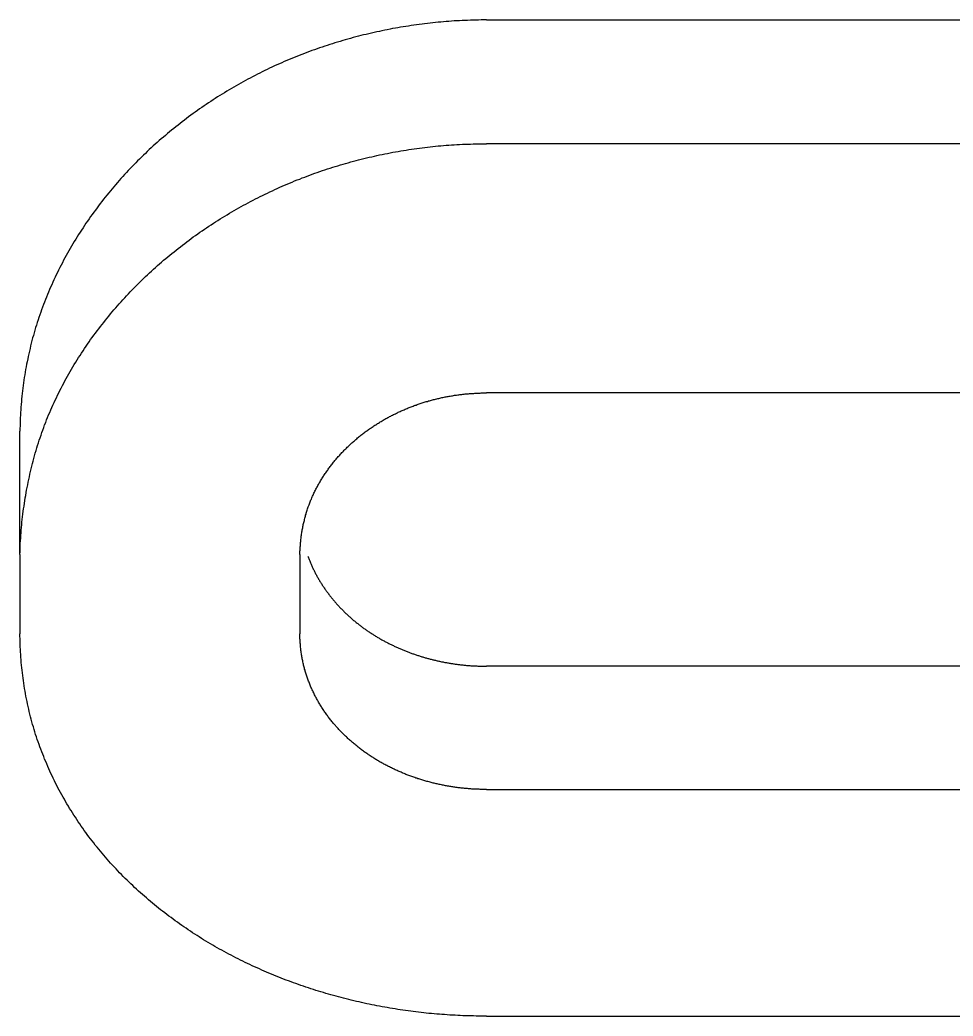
# Model space of a CAD drawing. Extents: x -4 to 102, y -14 to 59.
# Drawn here: x 47.768 to 48.768, y 50.257 to 51.324 of the extents above; entities that cross this region are included whole.
import ezdxf

# ---------------------------------------------------------------- set-up
doc = ezdxf.new("R2010")
doc.units = 0
doc.layers.get('0').update_dxf_attribs({"linetype": 'CONTINUOUS'})

msp = doc.modelspace()

# ---------------------------------------------------------------- linework, layer by layer
at = {"color": 7, "linetype": 'CONTINUOUS'}
for p, q in [((48.2678, 51.3241), (49.2678, 51.3241)), ((49.2678, 51.1915), (48.2678, 51.1915)), ((49.2678, 50.9245), (48.2678, 50.9245)), ((47.7678, 50.7516), (47.7678, 50.8835)), ((47.7678, 50.7516), (47.7678, 50.6666)), ((48.0678, 50.7516), (48.0678, 50.6666)), ((49.2678, 50.6318), (48.2678, 50.6318)), ((48.2678, 50.4997), (49.2678, 50.4997)), ((48.2678, 50.257), (49.2678, 50.257))]:
    msp.add_line(p, q, dxfattribs=at)
at = {"color": 7}
for points in [[(48.2678, 51.3241, 0), (48.2649, 51.3241, 0), (48.262, 51.3241, 0), (48.2591, 51.324, 0), (48.2563, 51.324, 0), (48.2534, 51.3239, 0), (48.2505, 51.3238, 0), (48.2476, 51.3237, 0), (48.2447, 51.3236, 0), (48.2418, 51.3234, 0), (48.239, 51.3233, 0), (48.2361, 51.3231, 0), (48.2332, 51.323, 0), (48.2303, 51.3228, 0), (48.2274, 51.3225, 0), (48.2246, 51.3223, 0), (48.2217, 51.3221, 0), (48.2188, 51.3218, 0), (48.2159, 51.3216, 0), (48.213, 51.3213, 0), (48.2102, 51.321, 0), (48.2073, 51.3207, 0), (48.2044, 51.3203, 0), (48.2015, 51.32, 0), (48.1987, 51.3197, 0), (48.1958, 51.3193, 0), (48.1929, 51.3189, 0), (48.1901, 51.3185, 0), (48.1872, 51.3181, 0), (48.1843, 51.3176, 0), (48.1815, 51.3172, 0), (48.1786, 51.3167, 0), (48.1758, 51.3163, 0), (48.1729, 51.3158, 0), (48.1701, 51.3153, 0), (48.1672, 51.3148, 0), (48.1644, 51.3142, 0), (48.1615, 51.3137, 0), (48.1587, 51.3131, 0), (48.1558, 51.3125, 0), (48.153, 51.3119, 0), (48.1502, 51.3113, 0), (48.1474, 51.3107, 0), (48.1445, 51.3101, 0), (48.1417, 51.3094, 0), (48.1389, 51.3087, 0), (48.1361, 51.3081, 0), (48.1333, 51.3074, 0), (48.1305, 51.3067, 0), (48.1277, 51.3059, 0), (48.1249, 51.3052, 0), (48.1221, 51.3044, 0), (48.1193, 51.3037, 0), (48.1165, 51.3029, 0), (48.1137, 51.3021, 0), (48.1109, 51.3012, 0), (48.1082, 51.3004, 0), (48.1054, 51.2996, 0), (48.1026, 51.2987, 0), (48.0999, 51.2978, 0), (48.0971, 51.2969, 0), (48.0944, 51.296, 0), (48.0916, 51.2951, 0), (48.0889, 51.2942, 0), (48.0862, 51.2932, 0), (48.0834, 51.2922, 0), (48.0807, 51.2913, 0), (48.078, 51.2903, 0), (48.0753, 51.2892, 0), (48.0726, 51.2882, 0), (48.0699, 51.2872, 0), (48.0672, 51.2861, 0), (48.0645, 51.285, 0), (48.0618, 51.284, 0), (48.0591, 51.2829, 0), (48.0565, 51.2817, 0), (48.0538, 51.2806, 0), (48.0511, 51.2795, 0), (48.0485, 51.2783, 0), (48.0458, 51.2771, 0), (48.0432, 51.276, 0), (48.0406, 51.2748, 0), (48.0379, 51.2735, 0), (48.0353, 51.2723, 0), (48.0327, 51.2711, 0), (48.0301, 51.2698, 0), (48.0275, 51.2685, 0), (48.0249, 51.2672, 0), (48.0223, 51.2659, 0), (48.0198, 51.2646, 0), (48.0172, 51.2633, 0), (48.0146, 51.2619, 0), (48.0121, 51.2606, 0), (48.0095, 51.2592, 0), (48.007, 51.2578, 0), (48.0045, 51.2564, 0), (48.002, 51.255, 0), (47.9994, 51.2536, 0), (47.9969, 51.2521, 0), (47.9944, 51.2507, 0), (47.9919, 51.2492, 0), (47.9895, 51.2477, 0), (47.987, 51.2462, 0), (47.9845, 51.2447, 0), (47.9821, 51.2432, 0), (47.9796, 51.2416, 0), (47.9772, 51.2401, 0), (47.9748, 51.2385, 0), (47.9723, 51.2369, 0), (47.9699, 51.2353, 0), (47.9675, 51.2337, 0), (47.9651, 51.2321, 0), (47.9627, 51.2304, 0), (47.9604, 51.2288, 0), (47.958, 51.2271, 0), (47.9556, 51.2254, 0), (47.9533, 51.2238, 0), (47.951, 51.222, 0), (47.9486, 51.2203, 0), (47.9463, 51.2186, 0), (47.944, 51.2169, 0), (47.9417, 51.2151, 0), (47.9394, 51.2133, 0), (47.9372, 51.2115, 0), (47.9349, 51.2097, 0), (47.9326, 51.2079, 0), (47.9304, 51.2061, 0), (47.9282, 51.2043, 0), (47.9259, 51.2024, 0), (47.9237, 51.2005, 0), (47.9215, 51.1987, 0), (47.9193, 51.1968, 0), (47.9171, 51.1949, 0), (47.915, 51.193, 0), (47.9128, 51.191, 0), (47.9107, 51.1891, 0), (47.9085, 51.1871, 0), (47.9064, 51.1852, 0), (47.9043, 51.1832, 0), (47.9022, 51.1812, 0), (47.9001, 51.1792, 0), (47.898, 51.1772, 0), (47.896, 51.1751, 0), (47.8939, 51.1731, 0), (47.8919, 51.171, 0), (47.8899, 51.169, 0), (47.8879, 51.1669, 0), (47.8859, 51.1648, 0), (47.8839, 51.1627, 0), (47.8819, 51.1606, 0), (47.8799, 51.1585, 0), (47.878, 51.1563, 0), (47.8761, 51.1542, 0), (47.8741, 51.152, 0), (47.8722, 51.1498, 0), (47.8703, 51.1476, 0), (47.8684, 51.1454, 0), (47.8666, 51.1432, 0), (47.8647, 51.141, 0), (47.8629, 51.1388, 0), (47.8611, 51.1365, 0), (47.8592, 51.1343, 0), (47.8574, 51.132, 0), (47.8557, 51.1297, 0), (47.8539, 51.1274, 0), (47.8521, 51.1251, 0), (47.8504, 51.1228, 0), (47.8487, 51.1205, 0), (47.847, 51.1181, 0), (47.8453, 51.1158, 0), (47.8436, 51.1134, 0), (47.8419, 51.111, 0), (47.8403, 51.1087, 0), (47.8386, 51.1063, 0), (47.837, 51.1039, 0), (47.8354, 51.1014, 0), (47.8338, 51.099, 0), (47.8322, 51.0966, 0), (47.8307, 51.0941, 0), (47.8291, 51.0917, 0), (47.8276, 51.0892, 0), (47.8261, 51.0867, 0), (47.8246, 51.0842, 0), (47.8231, 51.0817, 0), (47.8217, 51.0792, 0), (47.8202, 51.0767, 0), (47.8188, 51.0742, 0), (47.8174, 51.0717, 0), (47.816, 51.0691, 0), (47.8146, 51.0666, 0), (47.8133, 51.064, 0), (47.8119, 51.0614, 0), (47.8106, 51.0588, 0), (47.8093, 51.0562, 0), (47.808, 51.0536, 0), (47.8068, 51.051, 0), (47.8055, 51.0484, 0), (47.8043, 51.0458, 0), (47.8031, 51.0432, 0), (47.8019, 51.0405, 0), (47.8007, 51.0379, 0), (47.7996, 51.0352, 0), (47.7984, 51.0325, 0), (47.7973, 51.0299, 0), (47.7962, 51.0272, 0), (47.7951, 51.0245, 0), (47.7941, 51.0218, 0), (47.793, 51.0191, 0), (47.792, 51.0164, 0), (47.791, 51.0137, 0), (47.7901, 51.011, 0), (47.7891, 51.0082, 0), (47.7882, 51.0055, 0), (47.7872, 51.0027, 0), (47.7864, 51, 0), (47.7855, 50.9972, 0), (47.7846, 50.9945, 0), (47.7838, 50.9917, 0), (47.783, 50.9889, 0), (47.7822, 50.9862, 0), (47.7814, 50.9834, 0), (47.7807, 50.9806, 0), (47.78, 50.9778, 0), (47.7792, 50.975, 0), (47.7786, 50.9722, 0), (47.7779, 50.9694, 0), (47.7773, 50.9665, 0), (47.7767, 50.9637, 0), (47.7761, 50.9609, 0), (47.7755, 50.958, 0), (47.7749, 50.9552, 0), (47.7744, 50.9524, 0), (47.7739, 50.9495, 0), (47.7734, 50.9467, 0), (47.7729, 50.9438, 0), (47.7725, 50.941, 0), (47.7721, 50.9381, 0), (47.7716, 50.9353, 0), (47.7713, 50.9324, 0), (47.7709, 50.9295, 0), (47.7705, 50.9267, 0), (47.7702, 50.9238, 0), (47.7699, 50.9209, 0), (47.7696, 50.918, 0), (47.7694, 50.9152, 0), (47.7691, 50.9123, 0), (47.7689, 50.9094, 0), (47.7687, 50.9065, 0), (47.7685, 50.9036, 0), (47.7684, 50.9008, 0), (47.7682, 50.8979, 0), (47.7681, 50.895, 0), (47.768, 50.8921, 0), (47.7679, 50.8892, 0), (47.7678, 50.8864, 0), (47.7678, 50.8835, 0)], [(47.7678, 50.7516, 0), (47.7679, 50.7545, 0), (47.768, 50.7574, 0), (47.7681, 50.7602, 0), (47.7682, 50.7631, 0), (47.7684, 50.766, 0), (47.7686, 50.7689, 0), (47.7688, 50.7718, 0), (47.769, 50.7746, 0), (47.7692, 50.7775, 0), (47.7695, 50.7804, 0), (47.7697, 50.7833, 0), (47.77, 50.7862, 0), (47.7703, 50.789, 0), (47.7707, 50.7919, 0), (47.771, 50.7948, 0), (47.7714, 50.7977, 0), (47.7718, 50.8005, 0), (47.7722, 50.8034, 0), (47.7726, 50.8063, 0), (47.773, 50.8091, 0), (47.7735, 50.812, 0), (47.774, 50.8148, 0), (47.7745, 50.8177, 0), (47.775, 50.8205, 0), (47.7755, 50.8234, 0), (47.7761, 50.8262, 0), (47.7766, 50.8291, 0), (47.7772, 50.8319, 0), (47.7779, 50.8347, 0), (47.7785, 50.8376, 0), (47.7791, 50.8404, 0), (47.7798, 50.8432, 0), (47.7805, 50.846, 0), (47.7812, 50.8488, 0), (47.782, 50.8516, 0), (47.7827, 50.8544, 0), (47.7835, 50.8572, 0), (47.7843, 50.86, 0), (47.7851, 50.8628, 0), (47.7859, 50.8656, 0), (47.7868, 50.8683, 0), (47.7877, 50.8711, 0), (47.7885, 50.8738, 0), (47.7895, 50.8766, 0), (47.7904, 50.8793, 0), (47.7914, 50.8821, 0), (47.7923, 50.8848, 0), (47.7933, 50.8875, 0), (47.7943, 50.8902, 0), (47.7954, 50.8929, 0), (47.7964, 50.8956, 0), (47.7975, 50.8983, 0), (47.7986, 50.9009, 0), (47.7997, 50.9036, 0), (47.8009, 50.9063, 0), (47.802, 50.9089, 0), (47.8032, 50.9116, 0), (47.8044, 50.9142, 0), (47.8056, 50.9168, 0), (47.8069, 50.9194, 0), (47.8081, 50.922, 0), (47.8094, 50.9246, 0), (47.8107, 50.9272, 0), (47.812, 50.9298, 0), (47.8133, 50.9324, 0), (47.8147, 50.9349, 0), (47.816, 50.9375, 0), (47.8174, 50.94, 0), (47.8188, 50.9425, 0), (47.8203, 50.945, 0), (47.8217, 50.9476, 0), (47.8232, 50.9501, 0), (47.8246, 50.9525, 0), (47.8261, 50.955, 0), (47.8276, 50.9575, 0), (47.8292, 50.9599, 0), (47.8307, 50.9624, 0), (47.8323, 50.9648, 0), (47.8338, 50.9673, 0), (47.8354, 50.9697, 0), (47.8371, 50.9721, 0), (47.8387, 50.9745, 0), (47.8403, 50.9769, 0), (47.842, 50.9792, 0), (47.8436, 50.9816, 0), (47.8453, 50.984, 0), (47.847, 50.9863, 0), (47.8488, 50.9886, 0), (47.8505, 50.991, 0), (47.8522, 50.9933, 0), (47.854, 50.9956, 0), (47.8558, 50.9979, 0), (47.8576, 51.0001, 0), (47.8594, 51.0024, 0), (47.8612, 51.0047, 0), (47.863, 51.0069, 0), (47.8649, 51.0091, 0), (47.8668, 51.0113, 0), (47.8686, 51.0135, 0), (47.8705, 51.0157, 0), (47.8724, 51.0179, 0), (47.8743, 51.0201, 0), (47.8763, 51.0223, 0), (47.8782, 51.0244, 0), (47.8802, 51.0265, 0), (47.8821, 51.0287, 0), (47.8841, 51.0308, 0), (47.8861, 51.0329, 0), (47.8881, 51.035, 0), (47.8901, 51.037, 0), (47.8922, 51.0391, 0), (47.8942, 51.0411, 0), (47.8963, 51.0432, 0), (47.8983, 51.0452, 0), (47.9004, 51.0472, 0), (47.9025, 51.0492, 0), (47.9046, 51.0512, 0), (47.9067, 51.0532, 0), (47.9089, 51.0551, 0), (47.911, 51.0571, 0), (47.9131, 51.059, 0), (47.9153, 51.0609, 0), (47.9175, 51.0628, 0), (47.9196, 51.0647, 0), (47.9218, 51.0666, 0), (47.924, 51.0685, 0), (47.9263, 51.0703, 0), (47.9285, 51.0722, 0), (47.9307, 51.074, 0), (47.933, 51.0758, 0), (47.9352, 51.0776, 0), (47.9375, 51.0794, 0), (47.9398, 51.0812, 0), (47.9421, 51.083, 0), (47.9444, 51.0847, 0), (47.9467, 51.0865, 0), (47.949, 51.0882, 0), (47.9513, 51.0899, 0), (47.9536, 51.0916, 0), (47.956, 51.0933, 0), (47.9584, 51.095, 0), (47.9607, 51.0966, 0), (47.9631, 51.0983, 0), (47.9655, 51.0999, 0), (47.9679, 51.1015, 0), (47.9703, 51.1031, 0), (47.9727, 51.1047, 0), (47.9751, 51.1063, 0), (47.9775, 51.1079, 0), (47.98, 51.1094, 0), (47.9824, 51.111, 0), (47.9849, 51.1125, 0), (47.9874, 51.114, 0), (47.9898, 51.1155, 0), (47.9923, 51.117, 0), (47.9948, 51.1184, 0), (47.9973, 51.1199, 0), (47.9998, 51.1213, 0), (48.0023, 51.1228, 0), (48.0049, 51.1242, 0), (48.0074, 51.1256, 0), (48.0099, 51.1269, 0), (48.0125, 51.1283, 0), (48.015, 51.1297, 0), (48.0176, 51.131, 0), (48.0202, 51.1323, 0), (48.0227, 51.1336, 0), (48.0253, 51.1349, 0), (48.0279, 51.1362, 0), (48.0305, 51.1375, 0), (48.0331, 51.1387, 0), (48.0357, 51.14, 0), (48.0383, 51.1412, 0), (48.041, 51.1424, 0), (48.0436, 51.1436, 0), (48.0462, 51.1448, 0), (48.0489, 51.146, 0), (48.0515, 51.1471, 0), (48.0542, 51.1483, 0), (48.0568, 51.1494, 0), (48.0595, 51.1505, 0), (48.0622, 51.1516, 0), (48.0649, 51.1527, 0), (48.0676, 51.1537, 0), (48.0703, 51.1548, 0), (48.073, 51.1558, 0), (48.0757, 51.1568, 0), (48.0784, 51.1579, 0), (48.0811, 51.1588, 0), (48.0838, 51.1598, 0), (48.0865, 51.1608, 0), (48.0893, 51.1617, 0), (48.092, 51.1627, 0), (48.0947, 51.1636, 0), (48.0975, 51.1645, 0), (48.1002, 51.1654, 0), (48.103, 51.1663, 0), (48.1057, 51.1671, 0), (48.1085, 51.168, 0), (48.1113, 51.1688, 0), (48.1141, 51.1696, 0), (48.1168, 51.1704, 0), (48.1196, 51.1712, 0), (48.1224, 51.172, 0), (48.1252, 51.1727, 0), (48.128, 51.1735, 0), (48.1308, 51.1742, 0), (48.1336, 51.1749, 0), (48.1364, 51.1756, 0), (48.1392, 51.1763, 0), (48.142, 51.177, 0), (48.1448, 51.1776, 0), (48.1476, 51.1783, 0), (48.1504, 51.1789, 0), (48.1533, 51.1795, 0), (48.1561, 51.1801, 0), (48.1589, 51.1807, 0), (48.1618, 51.1812, 0), (48.1646, 51.1818, 0), (48.1674, 51.1823, 0), (48.1703, 51.1828, 0), (48.1731, 51.1833, 0), (48.176, 51.1838, 0), (48.1788, 51.1843, 0), (48.1817, 51.1847, 0), (48.1845, 51.1852, 0), (48.1874, 51.1856, 0), (48.1902, 51.186, 0), (48.1931, 51.1864, 0), (48.1959, 51.1868, 0), (48.1988, 51.1872, 0), (48.2017, 51.1875, 0), (48.2045, 51.1879, 0), (48.2074, 51.1882, 0), (48.2103, 51.1885, 0), (48.2131, 51.1888, 0), (48.216, 51.1891, 0), (48.2189, 51.1893, 0), (48.2217, 51.1896, 0), (48.2246, 51.1898, 0), (48.2275, 51.19, 0), (48.2304, 51.1902, 0), (48.2332, 51.1904, 0), (48.2361, 51.1906, 0), (48.239, 51.1907, 0), (48.2419, 51.1909, 0), (48.2448, 51.191, 0), (48.2476, 51.1911, 0), (48.2505, 51.1912, 0), (48.2534, 51.1913, 0), (48.2563, 51.1914, 0), (48.2592, 51.1914, 0), (48.262, 51.1915, 0), (48.2649, 51.1915, 0), (48.2678, 51.1915, 0)], [(48.0678, 50.7516, 0), (48.0678, 50.7527, 0), (48.0679, 50.7539, 0), (48.0679, 50.755, 0), (48.068, 50.7562, 0), (48.068, 50.7573, 0), (48.0681, 50.7585, 0), (48.0682, 50.7596, 0), (48.0683, 50.7608, 0), (48.0683, 50.7619, 0), (48.0684, 50.7631, 0), (48.0685, 50.7642, 0), (48.0687, 50.7653, 0), (48.0688, 50.7665, 0), (48.0689, 50.7676, 0), (48.0691, 50.7688, 0), (48.0692, 50.7699, 0), (48.0693, 50.7711, 0), (48.0695, 50.7722, 0), (48.0697, 50.7733, 0), (48.0699, 50.7745, 0), (48.07, 50.7756, 0), (48.0702, 50.7767, 0), (48.0704, 50.7779, 0), (48.0706, 50.779, 0), (48.0708, 50.7801, 0), (48.0711, 50.7813, 0), (48.0713, 50.7824, 0), (48.0715, 50.7835, 0), (48.0718, 50.7846, 0), (48.072, 50.7858, 0), (48.0723, 50.7869, 0), (48.0726, 50.788, 0), (48.0728, 50.7891, 0), (48.0731, 50.7902, 0), (48.0734, 50.7914, 0), (48.0737, 50.7925, 0), (48.074, 50.7936, 0), (48.0744, 50.7947, 0), (48.0747, 50.7958, 0), (48.075, 50.7969, 0), (48.0754, 50.798, 0), (48.0757, 50.7991, 0), (48.0761, 50.8002, 0), (48.0764, 50.8013, 0), (48.0768, 50.8024, 0), (48.0772, 50.8034, 0), (48.0776, 50.8045, 0), (48.078, 50.8056, 0), (48.0784, 50.8067, 0), (48.0788, 50.8077, 0), (48.0792, 50.8088, 0), (48.0797, 50.8099, 0), (48.0801, 50.8109, 0), (48.0806, 50.812, 0), (48.081, 50.8131, 0), (48.0815, 50.8141, 0), (48.082, 50.8151, 0), (48.0824, 50.8162, 0), (48.0829, 50.8172, 0), (48.0834, 50.8183, 0), (48.0839, 50.8193, 0), (48.0844, 50.8203, 0), (48.085, 50.8214, 0), (48.0855, 50.8224, 0), (48.086, 50.8234, 0), (48.0866, 50.8244, 0), (48.0871, 50.8254, 0), (48.0877, 50.8264, 0), (48.0882, 50.8274, 0), (48.0888, 50.8284, 0), (48.0894, 50.8294, 0), (48.09, 50.8304, 0), (48.0906, 50.8314, 0), (48.0912, 50.8324, 0), (48.0918, 50.8333, 0), (48.0924, 50.8343, 0), (48.093, 50.8353, 0), (48.0936, 50.8362, 0), (48.0943, 50.8372, 0), (48.0949, 50.8382, 0), (48.0956, 50.8391, 0), (48.0962, 50.8401, 0), (48.0969, 50.841, 0), (48.0976, 50.8419, 0), (48.0982, 50.8429, 0), (48.0989, 50.8438, 0), (48.0996, 50.8447, 0), (48.1003, 50.8456, 0), (48.101, 50.8466, 0), (48.1017, 50.8475, 0), (48.1024, 50.8484, 0), (48.1031, 50.8493, 0), (48.1038, 50.8502, 0), (48.1046, 50.8511, 0), (48.1053, 50.852, 0), (48.106, 50.8528, 0), (48.1068, 50.8537, 0), (48.1075, 50.8546, 0), (48.1083, 50.8555, 0), (48.109, 50.8563, 0), (48.1098, 50.8572, 0), (48.1106, 50.858, 0), (48.1114, 50.8589, 0), (48.1121, 50.8597, 0), (48.1129, 50.8606, 0), (48.1137, 50.8614, 0), (48.1145, 50.8622, 0), (48.1153, 50.8631, 0), (48.1161, 50.8639, 0), (48.1169, 50.8647, 0), (48.1178, 50.8655, 0), (48.1186, 50.8663, 0), (48.1194, 50.8671, 0), (48.1202, 50.8679, 0), (48.1211, 50.8687, 0), (48.1219, 50.8695, 0), (48.1228, 50.8702, 0), (48.1236, 50.871, 0), (48.1245, 50.8718, 0), (48.1253, 50.8725, 0), (48.1262, 50.8733, 0), (48.1271, 50.8741, 0), (48.1279, 50.8748, 0), (48.1288, 50.8755, 0), (48.1297, 50.8763, 0), (48.1306, 50.877, 0), (48.1315, 50.8777, 0), (48.1324, 50.8785, 0), (48.1333, 50.8792, 0), (48.1342, 50.8799, 0), (48.1351, 50.8806, 0), (48.136, 50.8813, 0), (48.1369, 50.882, 0), (48.1378, 50.8827, 0), (48.1388, 50.8834, 0), (48.1397, 50.884, 0), (48.1406, 50.8847, 0), (48.1415, 50.8854, 0), (48.1425, 50.886, 0), (48.1434, 50.8867, 0), (48.1444, 50.8873, 0), (48.1453, 50.888, 0), (48.1463, 50.8886, 0), (48.1472, 50.8893, 0), (48.1482, 50.8899, 0), (48.1492, 50.8905, 0), (48.1501, 50.8911, 0), (48.1511, 50.8917, 0), (48.1521, 50.8923, 0), (48.1531, 50.8929, 0), (48.154, 50.8935, 0), (48.155, 50.8941, 0), (48.156, 50.8947, 0), (48.157, 50.8953, 0), (48.158, 50.8959, 0), (48.159, 50.8964, 0), (48.16, 50.897, 0), (48.161, 50.8976, 0), (48.162, 50.8981, 0), (48.163, 50.8987, 0), (48.164, 50.8992, 0), (48.1651, 50.8997, 0), (48.1661, 50.9003, 0), (48.1671, 50.9008, 0), (48.1681, 50.9013, 0), (48.1692, 50.9018, 0), (48.1702, 50.9023, 0), (48.1712, 50.9028, 0), (48.1723, 50.9033, 0), (48.1733, 50.9038, 0), (48.1743, 50.9043, 0), (48.1754, 50.9048, 0), (48.1764, 50.9052, 0), (48.1775, 50.9057, 0), (48.1785, 50.9062, 0), (48.1796, 50.9066, 0), (48.1806, 50.9071, 0), (48.1817, 50.9075, 0), (48.1828, 50.908, 0), (48.1838, 50.9084, 0), (48.1849, 50.9088, 0), (48.186, 50.9092, 0), (48.187, 50.9097, 0), (48.1881, 50.9101, 0), (48.1892, 50.9105, 0), (48.1903, 50.9109, 0), (48.1913, 50.9113, 0), (48.1924, 50.9116, 0), (48.1935, 50.912, 0), (48.1946, 50.9124, 0), (48.1957, 50.9128, 0), (48.1968, 50.9131, 0), (48.1979, 50.9135, 0), (48.1989, 50.9139, 0), (48.2, 50.9142, 0), (48.2011, 50.9145, 0), (48.2022, 50.9149, 0), (48.2033, 50.9152, 0), (48.2044, 50.9155, 0), (48.2055, 50.9159, 0), (48.2066, 50.9162, 0), (48.2077, 50.9165, 0), (48.2089, 50.9168, 0), (48.21, 50.9171, 0), (48.2111, 50.9174, 0), (48.2122, 50.9176, 0), (48.2133, 50.9179, 0), (48.2144, 50.9182, 0), (48.2155, 50.9185, 0), (48.2167, 50.9187, 0), (48.2178, 50.919, 0), (48.2189, 50.9192, 0), (48.22, 50.9195, 0), (48.2211, 50.9197, 0), (48.2223, 50.9199, 0), (48.2234, 50.9202, 0), (48.2245, 50.9204, 0), (48.2256, 50.9206, 0), (48.2268, 50.9208, 0), (48.2279, 50.921, 0), (48.229, 50.9212, 0), (48.2302, 50.9214, 0), (48.2313, 50.9216, 0), (48.2324, 50.9218, 0), (48.2336, 50.922, 0), (48.2347, 50.9221, 0), (48.2358, 50.9223, 0), (48.237, 50.9224, 0), (48.2381, 50.9226, 0), (48.2392, 50.9227, 0), (48.2404, 50.9229, 0), (48.2415, 50.923, 0), (48.2426, 50.9232, 0), (48.2438, 50.9233, 0), (48.2449, 50.9234, 0), (48.2461, 50.9235, 0), (48.2472, 50.9236, 0), (48.2484, 50.9237, 0), (48.2495, 50.9238, 0), (48.2506, 50.9239, 0), (48.2518, 50.924, 0), (48.2529, 50.9241, 0), (48.2541, 50.9241, 0), (48.2552, 50.9242, 0), (48.2564, 50.9243, 0), (48.2575, 50.9243, 0), (48.2586, 50.9244, 0), (48.2598, 50.9244, 0), (48.2609, 50.9244, 0), (48.2621, 50.9245, 0), (48.2632, 50.9245, 0), (48.2644, 50.9245, 0), (48.2655, 50.9245, 0), (48.2666, 50.9245, 0), (48.2678, 50.9245, 0)], [(48.0764, 50.7497, 0), (48.0767, 50.7488, 0), (48.077, 50.7479, 0), (48.0774, 50.7471, 0), (48.0777, 50.7462, 0), (48.0781, 50.7453, 0), (48.0784, 50.7445, 0), (48.0788, 50.7436, 0), (48.0791, 50.7427, 0), (48.0795, 50.7419, 0), (48.0799, 50.741, 0), (48.0802, 50.7402, 0), (48.0806, 50.7393, 0), (48.081, 50.7384, 0), (48.0814, 50.7376, 0), (48.0818, 50.7368, 0), (48.0822, 50.7359, 0), (48.0826, 50.7351, 0), (48.083, 50.7342, 0), (48.0834, 50.7334, 0), (48.0839, 50.7326, 0), (48.0843, 50.7317, 0), (48.0847, 50.7309, 0), (48.0852, 50.7301, 0), (48.0856, 50.7292, 0), (48.0861, 50.7284, 0), (48.0865, 50.7276, 0), (48.087, 50.7268, 0), (48.0874, 50.726, 0), (48.0879, 50.7251, 0), (48.0884, 50.7243, 0), (48.0889, 50.7235, 0), (48.0893, 50.7227, 0), (48.0898, 50.7219, 0), (48.0903, 50.7211, 0), (48.0908, 50.7203, 0), (48.0913, 50.7195, 0), (48.0918, 50.7187, 0), (48.0924, 50.718, 0), (48.0929, 50.7172, 0), (48.0934, 50.7164, 0), (48.0939, 50.7156, 0), (48.0945, 50.7148, 0), (48.095, 50.7141, 0), (48.0955, 50.7133, 0), (48.0961, 50.7125, 0), (48.0966, 50.7118, 0), (48.0972, 50.711, 0), (48.0977, 50.7103, 0), (48.0983, 50.7095, 0), (48.0989, 50.7087, 0), (48.0994, 50.708, 0), (48.1, 50.7073, 0), (48.1006, 50.7065, 0), (48.1012, 50.7058, 0), (48.1018, 50.705, 0), (48.1024, 50.7043, 0), (48.103, 50.7036, 0), (48.1036, 50.7029, 0), (48.1042, 50.7021, 0), (48.1048, 50.7014, 0), (48.1054, 50.7007, 0), (48.106, 50.7, 0), (48.1066, 50.6993, 0), (48.1072, 50.6986, 0), (48.1079, 50.6979, 0), (48.1085, 50.6972, 0), (48.1091, 50.6965, 0), (48.1098, 50.6958, 0), (48.1104, 50.6951, 0), (48.1111, 50.6944, 0), (48.1117, 50.6937, 0), (48.1124, 50.6931, 0), (48.113, 50.6924, 0), (48.1137, 50.6917, 0), (48.1144, 50.6911, 0), (48.115, 50.6904, 0), (48.1157, 50.6897, 0), (48.1164, 50.6891, 0), (48.117, 50.6884, 0), (48.1177, 50.6878, 0), (48.1184, 50.6872, 0), (48.1191, 50.6865, 0), (48.1198, 50.6859, 0), (48.1205, 50.6852, 0), (48.1212, 50.6846, 0), (48.1219, 50.684, 0), (48.1226, 50.6834, 0), (48.1233, 50.6828, 0), (48.124, 50.6821, 0), (48.1247, 50.6815, 0), (48.1254, 50.6809, 0), (48.1262, 50.6803, 0), (48.1269, 50.6797, 0), (48.1276, 50.6791, 0), (48.1283, 50.6785, 0), (48.1291, 50.678, 0), (48.1298, 50.6774, 0), (48.1305, 50.6768, 0), (48.1313, 50.6762, 0), (48.132, 50.6756, 0), (48.1328, 50.6751, 0), (48.1335, 50.6745, 0), (48.1343, 50.674, 0), (48.135, 50.6734, 0), (48.1358, 50.6728, 0), (48.1365, 50.6723, 0), (48.1373, 50.6717, 0), (48.1381, 50.6712, 0), (48.1388, 50.6707, 0), (48.1396, 50.6701, 0), (48.1404, 50.6696, 0), (48.1411, 50.6691, 0), (48.1419, 50.6685, 0), (48.1427, 50.668, 0), (48.1435, 50.6675, 0), (48.1443, 50.667, 0), (48.1451, 50.6665, 0), (48.1459, 50.666, 0), (48.1466, 50.6655, 0), (48.1474, 50.665, 0), (48.1482, 50.6645, 0), (48.149, 50.664, 0), (48.1498, 50.6635, 0), (48.1506, 50.663, 0), (48.1515, 50.6626, 0), (48.1523, 50.6621, 0), (48.1531, 50.6616, 0), (48.1539, 50.6611, 0), (48.1547, 50.6607, 0), (48.1555, 50.6602, 0), (48.1563, 50.6598, 0), (48.1572, 50.6593, 0), (48.158, 50.6589, 0), (48.1588, 50.6584, 0), (48.1596, 50.658, 0), (48.1605, 50.6575, 0), (48.1613, 50.6571, 0), (48.1621, 50.6567, 0), (48.163, 50.6562, 0), (48.1638, 50.6558, 0), (48.1646, 50.6554, 0), (48.1655, 50.655, 0), (48.1663, 50.6546, 0), (48.1672, 50.6542, 0), (48.168, 50.6538, 0), (48.1689, 50.6534, 0), (48.1697, 50.653, 0), (48.1706, 50.6526, 0), (48.1714, 50.6522, 0), (48.1723, 50.6518, 0), (48.1731, 50.6514, 0), (48.174, 50.651, 0), (48.1748, 50.6507, 0), (48.1757, 50.6503, 0), (48.1766, 50.6499, 0), (48.1774, 50.6496, 0), (48.1783, 50.6492, 0), (48.1792, 50.6488, 0), (48.18, 50.6485, 0), (48.1809, 50.6481, 0), (48.1818, 50.6478, 0), (48.1826, 50.6475, 0), (48.1835, 50.6471, 0), (48.1844, 50.6468, 0), (48.1853, 50.6465, 0), (48.1861, 50.6461, 0), (48.187, 50.6458, 0), (48.1879, 50.6455, 0), (48.1888, 50.6452, 0), (48.1897, 50.6449, 0), (48.1906, 50.6445, 0), (48.1915, 50.6442, 0), (48.1923, 50.6439, 0), (48.1932, 50.6436, 0), (48.1941, 50.6434, 0), (48.195, 50.6431, 0), (48.1959, 50.6428, 0), (48.1968, 50.6425, 0), (48.1977, 50.6422, 0), (48.1986, 50.6419, 0), (48.1995, 50.6417, 0), (48.2004, 50.6414, 0), (48.2013, 50.6411, 0), (48.2022, 50.6409, 0), (48.2031, 50.6406, 0), (48.204, 50.6404, 0), (48.2049, 50.6401, 0), (48.2058, 50.6399, 0), (48.2067, 50.6396, 0), (48.2076, 50.6394, 0), (48.2085, 50.6392, 0), (48.2094, 50.6389, 0), (48.2103, 50.6387, 0), (48.2112, 50.6385, 0), (48.2122, 50.6383, 0), (48.2131, 50.6381, 0), (48.214, 50.6378, 0), (48.2149, 50.6376, 0), (48.2158, 50.6374, 0), (48.2167, 50.6372, 0), (48.2176, 50.637, 0), (48.2186, 50.6368, 0), (48.2195, 50.6366, 0), (48.2204, 50.6365, 0), (48.2213, 50.6363, 0), (48.2222, 50.6361, 0), (48.2232, 50.6359, 0), (48.2241, 50.6357, 0), (48.225, 50.6356, 0), (48.2259, 50.6354, 0), (48.2268, 50.6353, 0), (48.2278, 50.6351, 0), (48.2287, 50.6349, 0), (48.2296, 50.6348, 0), (48.2305, 50.6346, 0), (48.2315, 50.6345, 0), (48.2324, 50.6344, 0), (48.2333, 50.6342, 0), (48.2342, 50.6341, 0), (48.2352, 50.634, 0), (48.2361, 50.6338, 0), (48.237, 50.6337, 0), (48.2379, 50.6336, 0), (48.2389, 50.6335, 0), (48.2398, 50.6334, 0), (48.2407, 50.6333, 0), (48.2417, 50.6332, 0), (48.2426, 50.6331, 0), (48.2435, 50.633, 0), (48.2445, 50.6329, 0), (48.2454, 50.6328, 0), (48.2463, 50.6327, 0), (48.2473, 50.6326, 0), (48.2482, 50.6325, 0), (48.2491, 50.6325, 0), (48.2501, 50.6324, 0), (48.251, 50.6323, 0), (48.2519, 50.6323, 0), (48.2528, 50.6322, 0), (48.2538, 50.6322, 0), (48.2547, 50.6321, 0), (48.2556, 50.6321, 0), (48.2566, 50.632, 0), (48.2575, 50.632, 0), (48.2585, 50.6319, 0), (48.2594, 50.6319, 0), (48.2603, 50.6319, 0), (48.2613, 50.6318, 0), (48.2622, 50.6318, 0), (48.2631, 50.6318, 0), (48.2641, 50.6318, 0), (48.265, 50.6318, 0), (48.2659, 50.6318, 0), (48.2669, 50.6318, 0), (48.2678, 50.6318, 0)], [(48.2678, 50.257, 0), (48.265, 50.257, 0), (48.2622, 50.257, 0), (48.2594, 50.257, 0), (48.2566, 50.257, 0), (48.2538, 50.2571, 0), (48.251, 50.2571, 0), (48.2482, 50.2572, 0), (48.2454, 50.2573, 0), (48.2425, 50.2574, 0), (48.2397, 50.2575, 0), (48.2369, 50.2576, 0), (48.2341, 50.2578, 0), (48.2313, 50.2579, 0), (48.2285, 50.2581, 0), (48.2257, 50.2583, 0), (48.2229, 50.2585, 0), (48.2201, 50.2587, 0), (48.2173, 50.2589, 0), (48.2145, 50.2591, 0), (48.2117, 50.2594, 0), (48.2089, 50.2596, 0), (48.2061, 50.2599, 0), (48.2033, 50.2602, 0), (48.2005, 50.2605, 0), (48.1977, 50.2608, 0), (48.1949, 50.2611, 0), (48.1921, 50.2614, 0), (48.1893, 50.2618, 0), (48.1866, 50.2621, 0), (48.1838, 50.2625, 0), (48.181, 50.2629, 0), (48.1782, 50.2633, 0), (48.1754, 50.2637, 0), (48.1726, 50.2641, 0), (48.1699, 50.2646, 0), (48.1671, 50.265, 0), (48.1643, 50.2655, 0), (48.1615, 50.266, 0), (48.1587, 50.2665, 0), (48.156, 50.267, 0), (48.1532, 50.2675, 0), (48.1504, 50.268, 0), (48.1477, 50.2685, 0), (48.1449, 50.2691, 0), (48.1422, 50.2697, 0), (48.1394, 50.2702, 0), (48.1367, 50.2708, 0), (48.1339, 50.2714, 0), (48.1312, 50.2721, 0), (48.1284, 50.2727, 0), (48.1257, 50.2733, 0), (48.1229, 50.274, 0), (48.1202, 50.2747, 0), (48.1175, 50.2753, 0), (48.1147, 50.276, 0), (48.112, 50.2767, 0), (48.1093, 50.2775, 0), (48.1066, 50.2782, 0), (48.1039, 50.2789, 0), (48.1011, 50.2797, 0), (48.0984, 50.2805, 0), (48.0957, 50.2813, 0), (48.093, 50.2821, 0), (48.0903, 50.2829, 0), (48.0876, 50.2837, 0), (48.085, 50.2845, 0), (48.0823, 50.2854, 0), (48.0796, 50.2862, 0), (48.0769, 50.2871, 0), (48.0742, 50.288, 0), (48.0716, 50.2889, 0), (48.0689, 50.2898, 0), (48.0662, 50.2908, 0), (48.0636, 50.2917, 0), (48.0609, 50.2926, 0), (48.0583, 50.2936, 0), (48.0557, 50.2946, 0), (48.053, 50.2956, 0), (48.0504, 50.2966, 0), (48.0478, 50.2976, 0), (48.0452, 50.2986, 0), (48.0425, 50.2997, 0), (48.0399, 50.3007, 0), (48.0373, 50.3018, 0), (48.0347, 50.3029, 0), (48.0322, 50.304, 0), (48.0296, 50.3051, 0), (48.027, 50.3062, 0), (48.0244, 50.3074, 0), (48.0219, 50.3085, 0), (48.0193, 50.3097, 0), (48.0167, 50.3109, 0), (48.0142, 50.3121, 0), (48.0117, 50.3133, 0), (48.0091, 50.3145, 0), (48.0066, 50.3157, 0), (48.0041, 50.317, 0), (48.0016, 50.3182, 0), (47.999, 50.3195, 0), (47.9965, 50.3208, 0), (47.9941, 50.3221, 0), (47.9916, 50.3234, 0), (47.9891, 50.3247, 0), (47.9866, 50.3261, 0), (47.9842, 50.3274, 0), (47.9817, 50.3288, 0), (47.9792, 50.3302, 0), (47.9768, 50.3316, 0), (47.9744, 50.333, 0), (47.9719, 50.3344, 0), (47.9695, 50.3358, 0), (47.9671, 50.3373, 0), (47.9647, 50.3387, 0), (47.9623, 50.3402, 0), (47.9599, 50.3417, 0), (47.9576, 50.3432, 0), (47.9552, 50.3447, 0), (47.9528, 50.3463, 0), (47.9505, 50.3478, 0), (47.9481, 50.3494, 0), (47.9458, 50.351, 0), (47.9435, 50.3525, 0), (47.9412, 50.3541, 0), (47.9388, 50.3558, 0), (47.9365, 50.3574, 0), (47.9343, 50.359, 0), (47.932, 50.3607, 0), (47.9297, 50.3624, 0), (47.9275, 50.364, 0), (47.9252, 50.3657, 0), (47.923, 50.3675, 0), (47.9207, 50.3692, 0), (47.9185, 50.3709, 0), (47.9163, 50.3727, 0), (47.9141, 50.3744, 0), (47.9119, 50.3762, 0), (47.9098, 50.378, 0), (47.9076, 50.3798, 0), (47.9055, 50.3816, 0), (47.9033, 50.3835, 0), (47.9012, 50.3853, 0), (47.8991, 50.3872, 0), (47.897, 50.3891, 0), (47.8949, 50.3909, 0), (47.8928, 50.3928, 0), (47.8907, 50.3948, 0), (47.8887, 50.3967, 0), (47.8866, 50.3986, 0), (47.8846, 50.4006, 0), (47.8826, 50.4025, 0), (47.8806, 50.4045, 0), (47.8786, 50.4065, 0), (47.8766, 50.4085, 0), (47.8746, 50.4105, 0), (47.8727, 50.4126, 0), (47.8708, 50.4146, 0), (47.8688, 50.4167, 0), (47.8669, 50.4187, 0), (47.865, 50.4208, 0), (47.8631, 50.4229, 0), (47.8613, 50.425, 0), (47.8594, 50.4272, 0), (47.8576, 50.4293, 0), (47.8558, 50.4314, 0), (47.854, 50.4336, 0), (47.8522, 50.4358, 0), (47.8504, 50.438, 0), (47.8486, 50.4402, 0), (47.8469, 50.4424, 0), (47.8451, 50.4446, 0), (47.8434, 50.4468, 0), (47.8417, 50.4491, 0), (47.84, 50.4514, 0), (47.8384, 50.4536, 0), (47.8367, 50.4559, 0), (47.8351, 50.4582, 0), (47.8335, 50.4605, 0), (47.8319, 50.4629, 0), (47.8303, 50.4652, 0), (47.8287, 50.4676, 0), (47.8272, 50.4699, 0), (47.8256, 50.4723, 0), (47.8241, 50.4747, 0), (47.8226, 50.4771, 0), (47.8211, 50.4795, 0), (47.8197, 50.4819, 0), (47.8182, 50.4843, 0), (47.8168, 50.4867, 0), (47.8154, 50.4892, 0), (47.814, 50.4916, 0), (47.8126, 50.4941, 0), (47.8113, 50.4966, 0), (47.8099, 50.4991, 0), (47.8086, 50.5016, 0), (47.8073, 50.5041, 0), (47.806, 50.5066, 0), (47.8048, 50.5091, 0), (47.8035, 50.5117, 0), (47.8023, 50.5142, 0), (47.8011, 50.5168, 0), (47.7999, 50.5193, 0), (47.7988, 50.5219, 0), (47.7976, 50.5245, 0), (47.7965, 50.5271, 0), (47.7954, 50.5297, 0), (47.7943, 50.5323, 0), (47.7933, 50.5349, 0), (47.7922, 50.5375, 0), (47.7912, 50.5401, 0), (47.7902, 50.5428, 0), (47.7892, 50.5454, 0), (47.7883, 50.548, 0), (47.7873, 50.5507, 0), (47.7864, 50.5534, 0), (47.7855, 50.556, 0), (47.7846, 50.5587, 0), (47.7838, 50.5614, 0), (47.783, 50.5641, 0), (47.7822, 50.5668, 0), (47.7814, 50.5695, 0), (47.7806, 50.5722, 0), (47.7799, 50.5749, 0), (47.7792, 50.5776, 0), (47.7785, 50.5804, 0), (47.7778, 50.5831, 0), (47.7772, 50.5858, 0), (47.7765, 50.5886, 0), (47.7759, 50.5913, 0), (47.7754, 50.5941, 0), (47.7748, 50.5968, 0), (47.7743, 50.5996, 0), (47.7738, 50.6024, 0), (47.7733, 50.6051, 0), (47.7728, 50.6079, 0), (47.7723, 50.6107, 0), (47.7719, 50.6135, 0), (47.7715, 50.6163, 0), (47.7711, 50.619, 0), (47.7708, 50.6218, 0), (47.7704, 50.6246, 0), (47.7701, 50.6274, 0), (47.7698, 50.6302, 0), (47.7695, 50.633, 0), (47.7693, 50.6358, 0), (47.769, 50.6386, 0), (47.7688, 50.6414, 0), (47.7686, 50.6442, 0), (47.7684, 50.647, 0), (47.7683, 50.6498, 0), (47.7682, 50.6526, 0), (47.768, 50.6554, 0), (47.7679, 50.6582, 0), (47.7679, 50.661, 0), (47.7678, 50.6638, 0), (47.7678, 50.6666, 0)], [(48.2678, 50.4997, 0), (48.2667, 50.4997, 0), (48.2655, 50.4998, 0), (48.2644, 50.4998, 0), (48.2633, 50.4998, 0), (48.2621, 50.4998, 0), (48.261, 50.4998, 0), (48.2599, 50.4999, 0), (48.2588, 50.4999, 0), (48.2576, 50.4999, 0), (48.2565, 50.5, 0), (48.2554, 50.5, 0), (48.2542, 50.5001, 0), (48.2531, 50.5002, 0), (48.252, 50.5002, 0), (48.2509, 50.5003, 0), (48.2497, 50.5004, 0), (48.2486, 50.5005, 0), (48.2475, 50.5006, 0), (48.2463, 50.5007, 0), (48.2452, 50.5008, 0), (48.2441, 50.5009, 0), (48.243, 50.501, 0), (48.2418, 50.5011, 0), (48.2407, 50.5012, 0), (48.2396, 50.5014, 0), (48.2385, 50.5015, 0), (48.2373, 50.5016, 0), (48.2362, 50.5018, 0), (48.2351, 50.5019, 0), (48.234, 50.5021, 0), (48.2328, 50.5023, 0), (48.2317, 50.5024, 0), (48.2306, 50.5026, 0), (48.2295, 50.5028, 0), (48.2284, 50.503, 0), (48.2273, 50.5032, 0), (48.2261, 50.5033, 0), (48.225, 50.5035, 0), (48.2239, 50.5038, 0), (48.2228, 50.504, 0), (48.2217, 50.5042, 0), (48.2206, 50.5044, 0), (48.2195, 50.5046, 0), (48.2183, 50.5049, 0), (48.2172, 50.5051, 0), (48.2161, 50.5053, 0), (48.215, 50.5056, 0), (48.2139, 50.5058, 0), (48.2128, 50.5061, 0), (48.2117, 50.5064, 0), (48.2106, 50.5066, 0), (48.2095, 50.5069, 0), (48.2084, 50.5072, 0), (48.2073, 50.5075, 0), (48.2062, 50.5078, 0), (48.2051, 50.5081, 0), (48.204, 50.5084, 0), (48.2029, 50.5087, 0), (48.2018, 50.509, 0), (48.2008, 50.5093, 0), (48.1997, 50.5096, 0), (48.1986, 50.5099, 0), (48.1975, 50.5103, 0), (48.1964, 50.5106, 0), (48.1953, 50.511, 0), (48.1943, 50.5113, 0), (48.1932, 50.5117, 0), (48.1921, 50.512, 0), (48.191, 50.5124, 0), (48.19, 50.5128, 0), (48.1889, 50.5131, 0), (48.1878, 50.5135, 0), (48.1868, 50.5139, 0), (48.1857, 50.5143, 0), (48.1846, 50.5147, 0), (48.1836, 50.5151, 0), (48.1825, 50.5155, 0), (48.1815, 50.5159, 0), (48.1804, 50.5163, 0), (48.1794, 50.5168, 0), (48.1783, 50.5172, 0), (48.1773, 50.5176, 0), (48.1762, 50.5181, 0), (48.1752, 50.5185, 0), (48.1741, 50.519, 0), (48.1731, 50.5194, 0), (48.1721, 50.5199, 0), (48.171, 50.5204, 0), (48.17, 50.5208, 0), (48.169, 50.5213, 0), (48.168, 50.5218, 0), (48.1669, 50.5223, 0), (48.1659, 50.5228, 0), (48.1649, 50.5233, 0), (48.1639, 50.5238, 0), (48.1629, 50.5243, 0), (48.1619, 50.5248, 0), (48.1609, 50.5253, 0), (48.1599, 50.5259, 0), (48.1589, 50.5264, 0), (48.1579, 50.5269, 0), (48.1569, 50.5275, 0), (48.1559, 50.528, 0), (48.1549, 50.5286, 0), (48.1539, 50.5291, 0), (48.1529, 50.5297, 0), (48.152, 50.5303, 0), (48.151, 50.5309, 0), (48.15, 50.5314, 0), (48.1491, 50.532, 0), (48.1481, 50.5326, 0), (48.1471, 50.5332, 0), (48.1462, 50.5338, 0), (48.1452, 50.5344, 0), (48.1443, 50.535, 0), (48.1433, 50.5357, 0), (48.1424, 50.5363, 0), (48.1414, 50.5369, 0), (48.1405, 50.5376, 0), (48.1396, 50.5382, 0), (48.1386, 50.5389, 0), (48.1377, 50.5395, 0), (48.1368, 50.5402, 0), (48.1359, 50.5408, 0), (48.1349, 50.5415, 0), (48.134, 50.5422, 0), (48.1331, 50.5429, 0), (48.1322, 50.5435, 0), (48.1313, 50.5442, 0), (48.1304, 50.5449, 0), (48.1295, 50.5456, 0), (48.1287, 50.5463, 0), (48.1278, 50.5471, 0), (48.1269, 50.5478, 0), (48.126, 50.5485, 0), (48.1252, 50.5492, 0), (48.1243, 50.55, 0), (48.1234, 50.5507, 0), (48.1226, 50.5515, 0), (48.1217, 50.5522, 0), (48.1209, 50.553, 0), (48.12, 50.5537, 0), (48.1192, 50.5545, 0), (48.1184, 50.5553, 0), (48.1176, 50.556, 0), (48.1167, 50.5568, 0), (48.1159, 50.5576, 0), (48.1151, 50.5584, 0), (48.1143, 50.5592, 0), (48.1135, 50.56, 0), (48.1127, 50.5608, 0), (48.1119, 50.5616, 0), (48.1111, 50.5624, 0), (48.1103, 50.5633, 0), (48.1096, 50.5641, 0), (48.1088, 50.5649, 0), (48.108, 50.5658, 0), (48.1073, 50.5666, 0), (48.1065, 50.5674, 0), (48.1058, 50.5683, 0), (48.105, 50.5692, 0), (48.1043, 50.57, 0), (48.1036, 50.5709, 0), (48.1028, 50.5718, 0), (48.1021, 50.5726, 0), (48.1014, 50.5735, 0), (48.1007, 50.5744, 0), (48.1, 50.5753, 0), (48.0993, 50.5762, 0), (48.0986, 50.5771, 0), (48.0979, 50.578, 0), (48.0973, 50.5789, 0), (48.0966, 50.5798, 0), (48.0959, 50.5808, 0), (48.0953, 50.5817, 0), (48.0946, 50.5826, 0), (48.094, 50.5836, 0), (48.0934, 50.5845, 0), (48.0927, 50.5855, 0), (48.0921, 50.5864, 0), (48.0915, 50.5874, 0), (48.0909, 50.5883, 0), (48.0903, 50.5893, 0), (48.0897, 50.5903, 0), (48.0891, 50.5912, 0), (48.0885, 50.5922, 0), (48.0879, 50.5932, 0), (48.0874, 50.5942, 0), (48.0868, 50.5952, 0), (48.0862, 50.5961, 0), (48.0857, 50.5971, 0), (48.0852, 50.5981, 0), (48.0846, 50.5991, 0), (48.0841, 50.6002, 0), (48.0836, 50.6012, 0), (48.0831, 50.6022, 0), (48.0826, 50.6032, 0), (48.0821, 50.6042, 0), (48.0816, 50.6053, 0), (48.0811, 50.6063, 0), (48.0806, 50.6073, 0), (48.0802, 50.6084, 0), (48.0797, 50.6094, 0), (48.0793, 50.6104, 0), (48.0788, 50.6115, 0), (48.0784, 50.6125, 0), (48.078, 50.6136, 0), (48.0776, 50.6146, 0), (48.0772, 50.6157, 0), (48.0768, 50.6168, 0), (48.0764, 50.6178, 0), (48.076, 50.6189, 0), (48.0756, 50.62, 0), (48.0753, 50.621, 0), (48.0749, 50.6221, 0), (48.0746, 50.6232, 0), (48.0742, 50.6243, 0), (48.0739, 50.6254, 0), (48.0736, 50.6264, 0), (48.0733, 50.6275, 0), (48.0729, 50.6286, 0), (48.0727, 50.6297, 0), (48.0724, 50.6308, 0), (48.0721, 50.6319, 0), (48.0718, 50.633, 0), (48.0716, 50.6341, 0), (48.0713, 50.6352, 0), (48.0711, 50.6363, 0), (48.0708, 50.6374, 0), (48.0706, 50.6385, 0), (48.0704, 50.6397, 0), (48.0702, 50.6408, 0), (48.07, 50.6419, 0), (48.0698, 50.643, 0), (48.0696, 50.6441, 0), (48.0695, 50.6452, 0), (48.0693, 50.6464, 0), (48.0691, 50.6475, 0), (48.069, 50.6486, 0), (48.0689, 50.6497, 0), (48.0687, 50.6509, 0), (48.0686, 50.652, 0), (48.0685, 50.6531, 0), (48.0684, 50.6542, 0), (48.0683, 50.6554, 0), (48.0682, 50.6565, 0), (48.0681, 50.6576, 0), (48.0681, 50.6587, 0), (48.068, 50.6599, 0), (48.0679, 50.661, 0), (48.0679, 50.6621, 0), (48.0679, 50.6633, 0), (48.0678, 50.6644, 0), (48.0678, 50.6655, 0), (48.0678, 50.6666, 0)]]:
    msp.add_polyline3d(points, dxfattribs=at)

doc.saveas('drawing.dxf')
